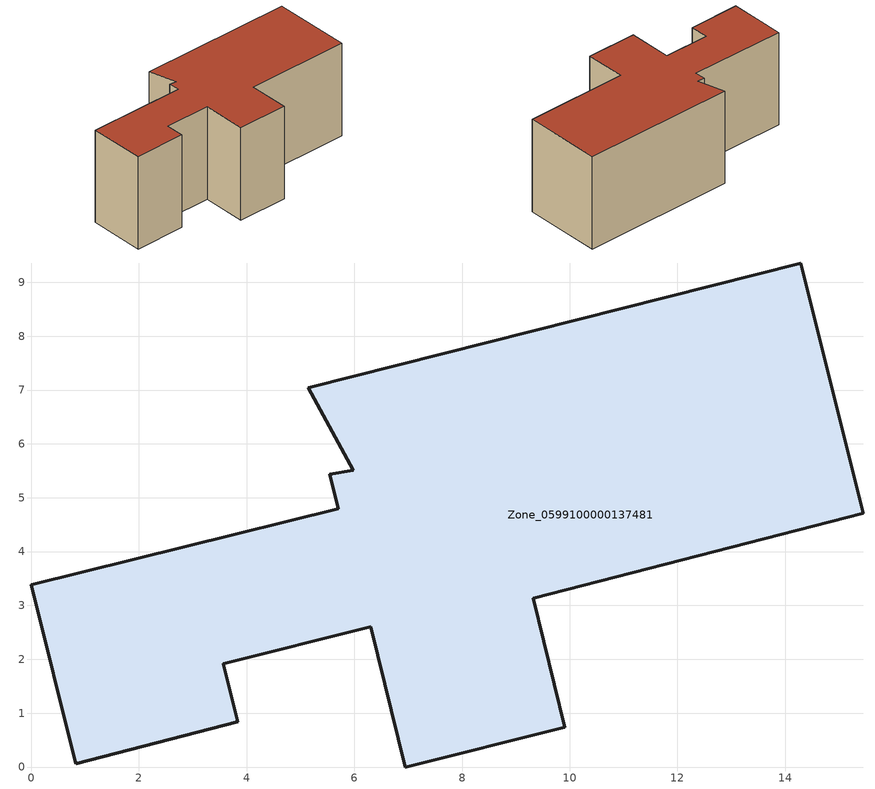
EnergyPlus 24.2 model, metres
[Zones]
Zone_0599100000137481
 floor ground (C_G): 5.7,4.8 5.54,5.44 5.97,5.51 5.14,7.04 14.29,9.36 15.45,4.71 9.32,3.13 9.91,0.74 6.94,0 6.3,2.6 3.56,1.92 3.83,0.84 0.83,0.06 0,3.38 z0
 wall outside (C_F): 0,3.38 0.83,0.06 3.83,0.84 3.56,1.92 6.3,2.6 6.94,0 9.91,0.74 9.32,3.13 15.45,4.71 14.29,9.36 5.14,7.04 5.97,5.51 5.54,5.44 5.7,4.8 0,3.38 z0:5.86
 roof outside (C_R): 5.7,4.8 0,3.38 0.83,0.06 3.83,0.84 3.56,1.92 6.3,2.6 6.94,0 9.91,0.74 9.32,3.13 15.45,4.71 14.29,9.36 5.14,7.04 5.97,5.51 5.54,5.44 z5.86
[BUILDING]
Pand.0599100000137481: North Axis=0; Terrain=City; Loads Convergence Tolerance Value=0.04; Temperature Convergence Tolerance Value=0.4; Solar Distribution=FullExterior; Maximum Number of Warmup Days=25; Minimum Number of Warmup Days=1
[Site:Location]
Rotterdam.The.Hague.AP_ZH_NLD Design_Conditions: Latitude=51.96; Longitude=4.45; Time Zone=1; Elevation=-4.5
[SITE:GROUNDTEMPERATURE:BUILDINGSURFACE]
18, 18, 18, 18, 18, 18, 18, 18, 18, 18, 18, 18
[MATERIAL] Thermal Absorptance=0.9; Solar Absorptance=0.7; Visible Absorptance=0.7
Name | Roughness | Thickness | Conductivity | Density | Specific Heat
G.TI.1965-1974 | MediumSmooth | 0.15 | 0.882353 | 540 | 1210
F.TI.1965-1974 | Rough | 0.3 | 0.697674 | 1920 | 840
R.TI.1965-1974 | MediumRough | 0.2 | 0.232558 | 1500 | 1000
[CONSTRUCTION]
C_G: G.TI.1965-1974
C_F: F.TI.1965-1974
C_R: R.TI.1965-1974
[ZONE]
Zone_0599100000137481: Type=1; Multiplier=1; Ceiling Height=Autocalculate; Volume=Autocalculate; Floor Area=autocalculate; Part of Total Floor Area=Yes
[ZONEINFILTRATION:DESIGNFLOWRATE]
Infil_Zone_0599100000137481: Zone or ZoneList or Space or SpaceList=Zone_0599100000137481; Schedule=AlwaysOn; Design Flow Rate Calculation Method=Flow/Area; Flow Rate per Floor Area=0.003; Constant Term Coefficient=1; Temperature Term Coefficient=0; Velocity Term Coefficient=0; Velocity Squared Term Coefficient=0
[HVACTEMPLATE:ZONE:IDEALLOADSAIRSYSTEM]
Zone_0599100000137481: Maximum Heating Supply Air Temperature=50; Minimum Cooling Supply Air Temperature=13; Maximum Heating Supply Air Humidity Ratio=0.0156; Minimum Cooling Supply Air Humidity Ratio=0.0077; Heating Limit=NoLimit; Cooling Limit=NoLimit; Dehumidification Control Type=ConstantSensibleHeatRatio; Cooling Sensible Heat Ratio=0.7; Dehumidification Setpoint=60; Humidification Control Type=None; Humidification Setpoint=30; Outdoor Air Method=None; Outdoor Air Flow Rate per Person=0.00944; Outdoor Air Flow Rate per Zone Floor Area=0; Outdoor Air Flow Rate per Zone=0; Demand Controlled Ventilation Type=None; Outdoor Air Economizer Type=NoEconomizer; Heat Recovery Type=None; Sensible Heat Recovery Effectiveness=0.7; Latent Heat Recovery Effectiveness=0.65
[ZONECONTROL:THERMOSTAT]
ThermostatControl_Zone_0599100000137481: Zone or ZoneList=Zone_0599100000137481; Control Type Schedule=DualSetpointControlType; Control 1=Thermostat_Zone_0599100000137481; Temperature Difference Between Cutout And Setpoint=0
[THERMOSTATSETPOINT:DUALSETPOINT]
Thermostat_Zone_0599100000137481: Heating Setpoint Temperature Schedule=HeatingSetpoint_Zone_0599100000137481; Cooling Setpoint Temperature Schedule=CoolingSetpoint_Zone_0599100000137481
[SCHEDULE:COMPACT]
HeatingSetpoint_Zone_0599100000137481: Through: 12/31, For: AllDays, Until: 24:00, 21
CoolingSetpoint_Zone_0599100000137481: Through: 12/31, For: AllDays, Until: 24:00, 24
DualSetpointControlType: Through: 12/31, For: AllDays, Until: 24:00, 4
AlwaysOn: Through: 12/31, For: AllDays, Until: 24:00, 1
